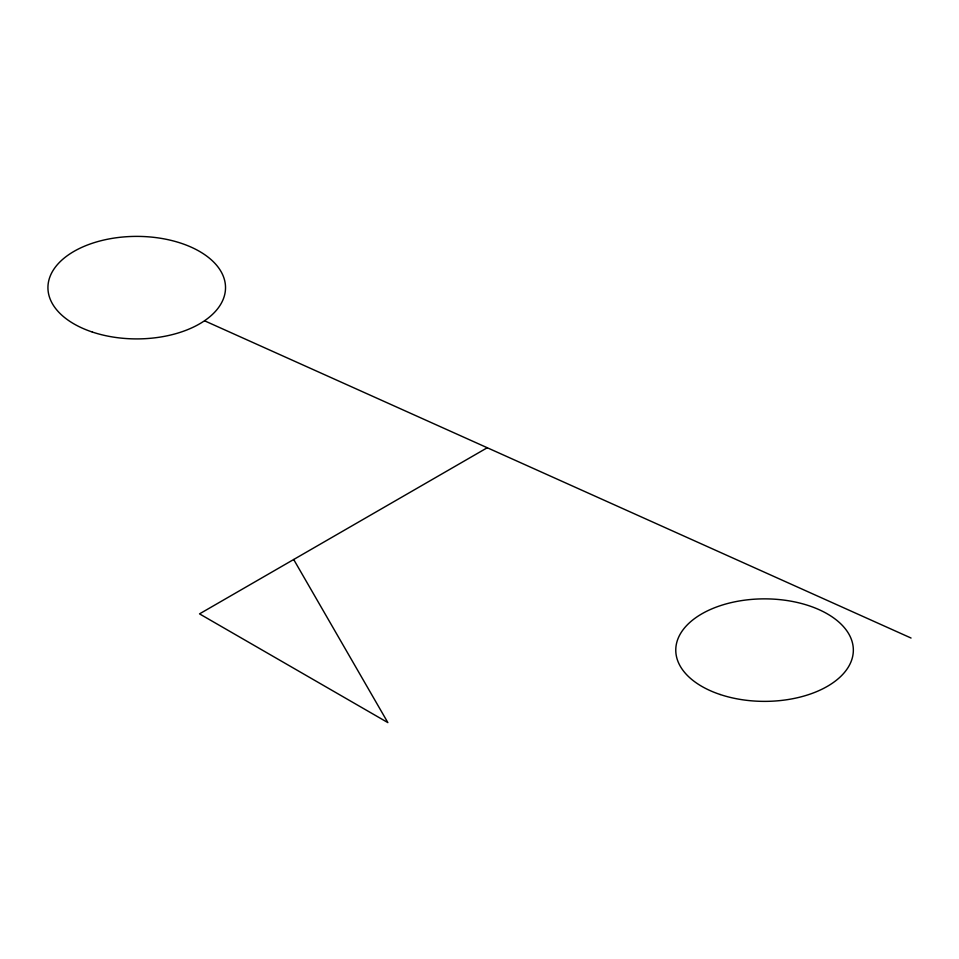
<?xml version="1.0" encoding="UTF-8"?>
<svg xmlns="http://www.w3.org/2000/svg" width="959" height="959" viewBox="0 0 959 959"><rect width="100%" height="100%" fill="white"/><g stroke="black" fill="none" stroke-linecap="round" stroke-linejoin="round"><path stroke-width="1.44" d="M487.268 447.745L199.52 613.868L387.868 722.606L293.694 559.505M204.746 320.881L911.05 638.035M720.161 694.508A88.791 51.259 0 0 0 853.342 650.118A88.791 51.259 0 0 0 720.161 605.728A88.791 51.259 0 0 0 720.161 694.508M92.34 332.042A88.791 51.259 0 0 0 225.521 287.652A88.791 51.259 0 0 0 92.34 243.25A88.791 51.259 0 0 0 92.34 332.042"/></g></svg>
